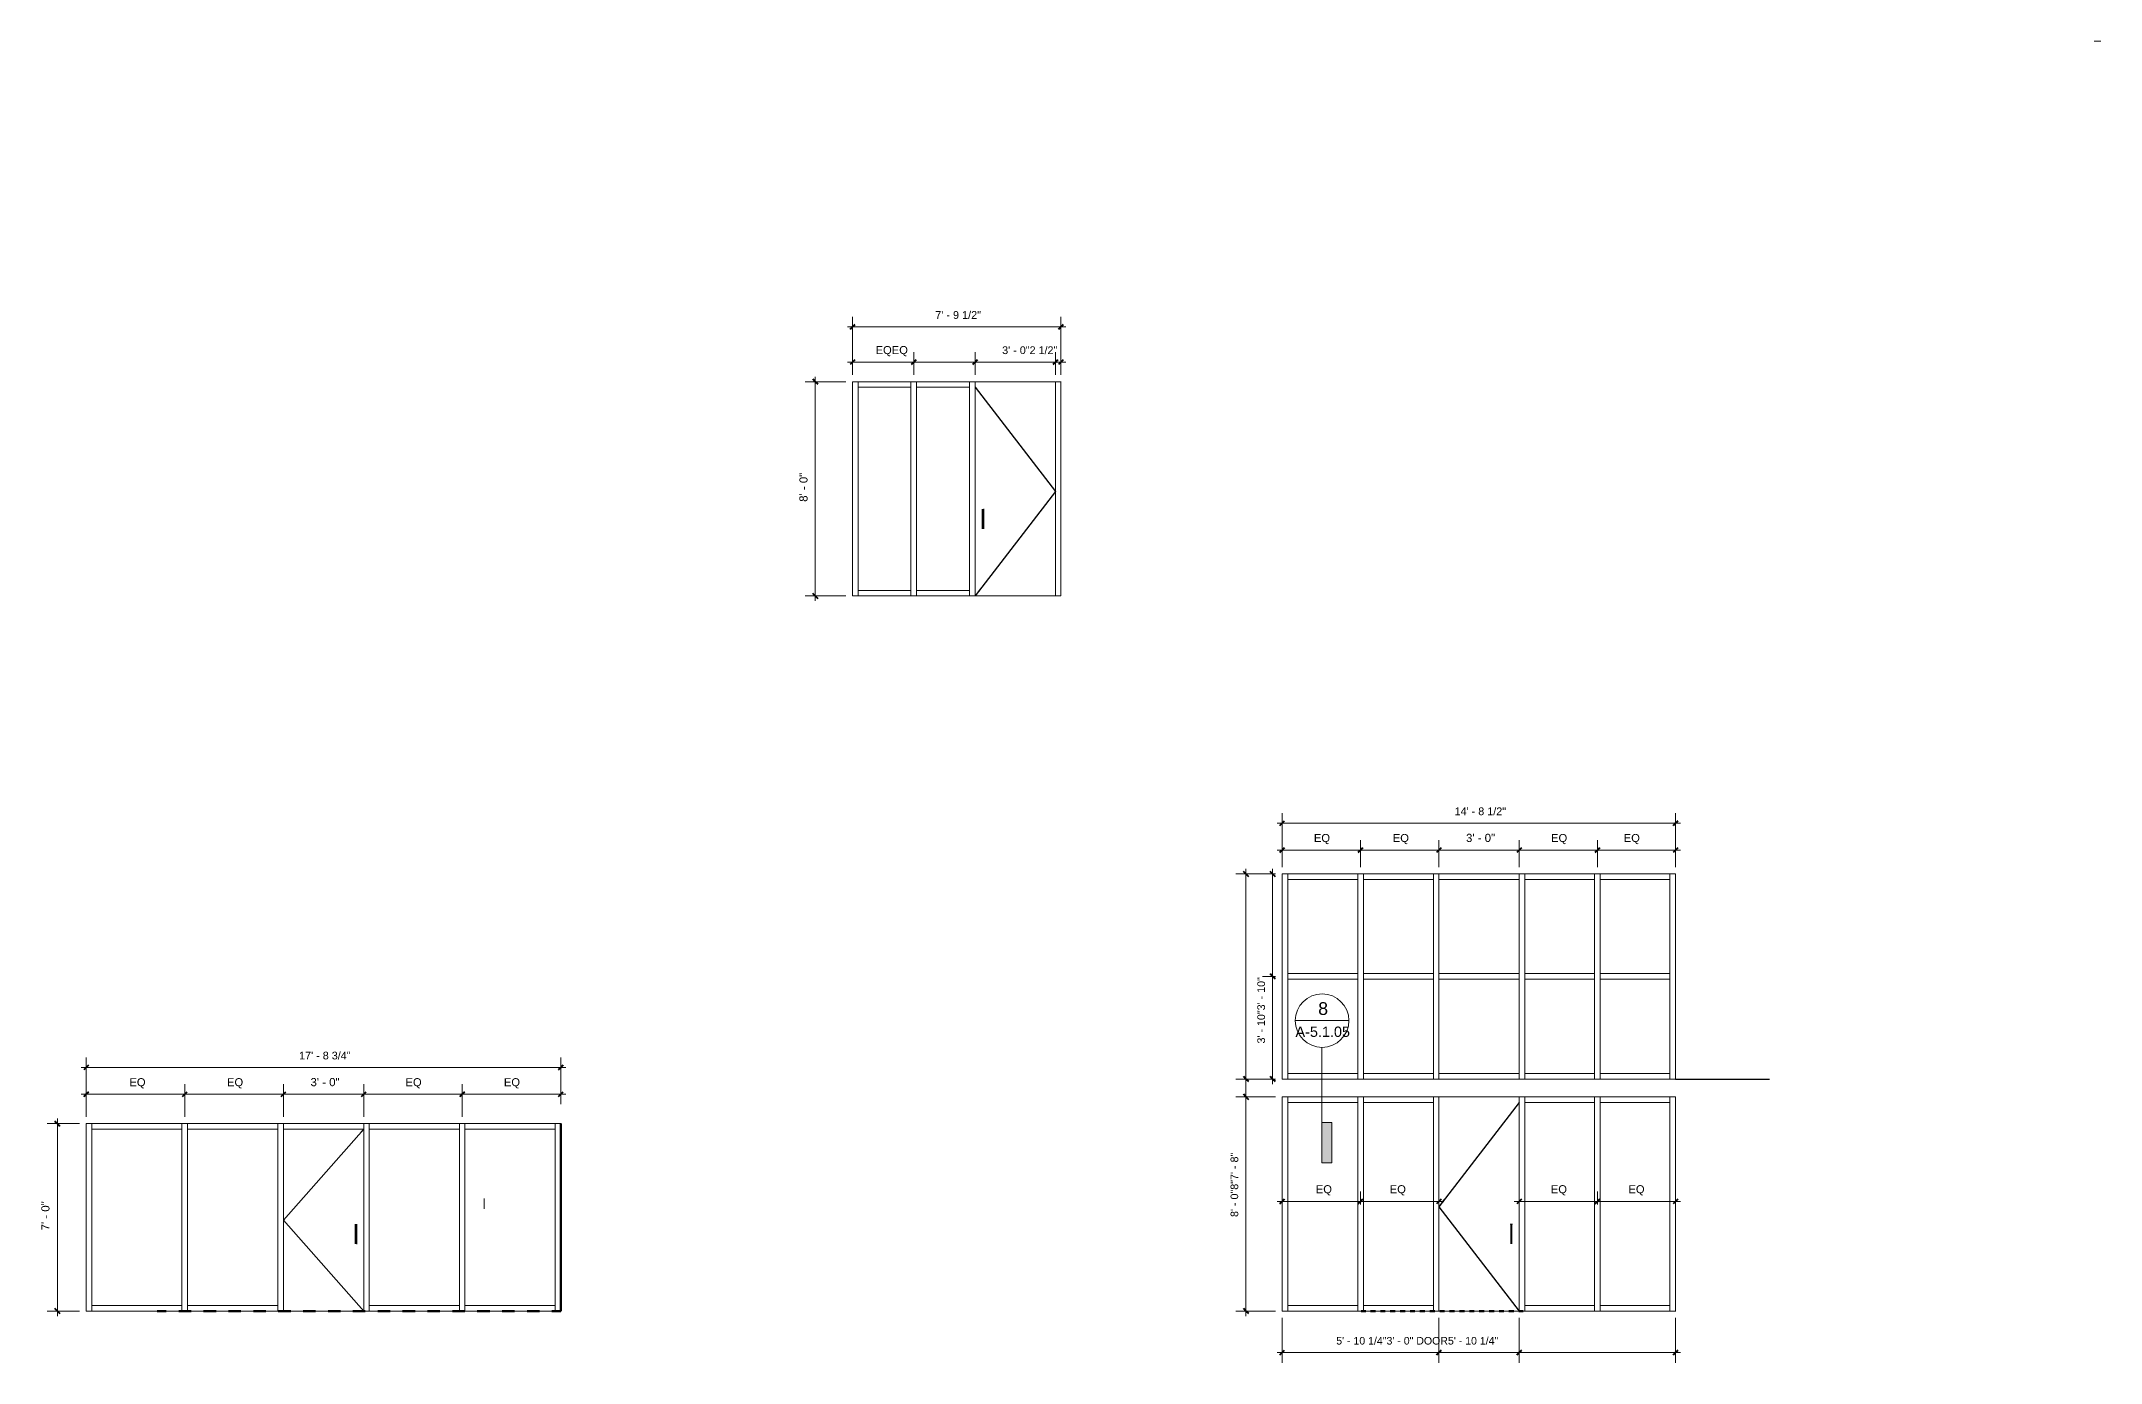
# Model space of a CAD drawing. Header units: inches. Extents: x -6061 to 13621, y -296 to 7483.
# Drawn here: x -1227 to -303, y 3021 to 3614 of the extents above; entities that cross this region are included whole.
import ezdxf
from ezdxf.xclip import XClip

# ---------------------------------------------------------------- set-up
doc = ezdxf.new("R2010")
doc.units = ezdxf.units.IN
doc.header["$MEASUREMENT"] = 0
doc.header["$XCLIPFRAME"] = 0
doc.layers.get('0').update_dxf_attribs({"linetype": 'CONTINUOUS'})
doc.styles.add('Arial$001H0', font='arial.ttf')

# ---------------------------------------------------------------- blocks, each defined once
blk = doc.blocks.new('MF28650_4')
at = {"true_color": 0xffffff}
blk.add_hatch(color=7, dxfattribs=at).paths.add_polyline_path([(116.16, 308.53), (135.21, 308.53), (135.21, 357.97), (116.16, 357.97)])
blk = doc.blocks.new('MF43512_5')
at = {"true_color": 0xffffff}
blk.add_hatch(color=7, dxfattribs=at).paths.add_polyline_path([(116.5, 477.99), (135.55, 477.99), (135.55, 527.43), (116.5, 527.43)])
blk = doc.blocks.new('MF58425_6')
at = {"true_color": 0xffffff}
blk.add_hatch(color=7, dxfattribs=at).paths.add_polyline_path([(376.22, 308.53), (395.27, 308.53), (395.27, 351.62), (376.22, 351.62)])

msp = doc.modelspace()

# ---------------------------------------------------------------- hatches: boundary and pattern name
at = {"true_color": 0xffffff}
msp.add_hatch(color=7, dxfattribs=at).paths.add_polyline_path([(-993.61778, 3044.53636), (-993.53769, 3044.53636), (-993.53769, 3128.71148), (-993.61778, 3128.71148)])
at = {"true_color": 0x000007}
msp.add_hatch(color=7, dxfattribs=at).paths.add_polyline_path([(-652.18708, 3111.09157), (-647.70201, 3111.09157), (-647.70201, 3129.11193), (-652.18708, 3129.11193)])

# ---------------------------------------------------------------- linework, layer by layer
at = {"color": 8, "linetype": 'Continuous', "lineweight": 9, "true_color": 0x7f7f7f}
msp.add_line((-305.83191, 3613.81962), (-302.78847, 3613.81962), dxfattribs=at)
at = {"color": 7, "linetype": 'Continuous', "lineweight": 9, "true_color": 0x000007}
for p, q in [((-864.98879, 3485.75492), (-767.03811, 3485.75492)), ((-862.74626, 3485.75492), (-862.74626, 3490.23998)), ((-862.74626, 3485.75492), (-862.74626, 3464.21057)), ((-769.28065, 3485.75492), (-769.28065, 3490.23998)), ((-769.28065, 3485.75492), (-769.28065, 3464.21057)), ((-862.74626, 3469.97709), (-862.74626, 3474.46216)), ((-835.27522, 3469.97709), (-835.27522, 3474.46216)), ((-807.80418, 3469.97709), (-807.80418, 3474.46216)), ((-807.80418, 3469.97709), (-807.80418, 3474.46216)), ((-771.76345, 3469.97709), (-771.76345, 3474.46216)), ((-769.28065, 3469.97709), (-769.28065, 3474.46216)), ((-864.98879, 3469.97709), (-835.27522, 3469.97709)), ((-862.74626, 3469.97709), (-862.74626, 3464.21057)), ((-835.27522, 3469.97709), (-805.56164, 3469.97709)), ((-835.27522, 3469.97709), (-835.27522, 3464.21057)), ((-810.04671, 3469.97709), (-771.76345, 3469.97709)), ((-807.80418, 3469.97709), (-807.80418, 3464.21057)), ((-807.80418, 3469.97709), (-807.80418, 3464.21057)), ((-771.76345, 3469.97709), (-767.03811, 3469.97709)), ((-771.76345, 3469.97709), (-771.76345, 3464.21057)), ((-769.28065, 3469.97709), (-769.28065, 3464.21057)), ((-879.48517, 3461.16713), (-883.97024, 3461.16713)), ((-879.48517, 3463.40967), (-879.48517, 3362.89609)), ((-879.48517, 3461.16713), (-865.7897, 3461.16713)), ((-862.74626, 3461.16713), (-860.26345, 3461.16713)), ((-862.74626, 3461.16713), (-862.74626, 3365.13863)), ((-860.26345, 3365.13863), (-860.26345, 3461.16713)), ((-860.26345, 3458.68433), (-860.26345, 3461.16713)), ((-836.55667, 3461.16713), (-860.26345, 3461.16713)), ((-836.55667, 3458.68433), (-860.26345, 3458.68433)), ((-860.26345, 3458.68433), (-860.26345, 3367.62143)), ((-860.26345, 3458.68433), (-836.55667, 3458.68433)), ((-836.55667, 3461.16713), (-836.55667, 3458.68433)), ((-836.55667, 3461.16713), (-833.99377, 3461.16713)), ((-836.55667, 3461.16713), (-836.55667, 3365.13863)), ((-836.55667, 3367.62143), (-836.55667, 3458.68433)), ((-833.99377, 3458.68433), (-833.99377, 3461.16713)), ((-810.28698, 3461.16713), (-833.99377, 3461.16713)), ((-833.99377, 3365.13863), (-833.99377, 3461.16713)), ((-833.99377, 3458.68433), (-810.28698, 3458.68433)), ((-810.28698, 3458.68433), (-833.99377, 3458.68433)), ((-833.99377, 3458.68433), (-833.99377, 3367.62143)), ((-810.28698, 3461.16713), (-810.28698, 3458.68433)), ((-810.28698, 3461.16713), (-807.80418, 3461.16713)), ((-810.28698, 3461.16713), (-810.28698, 3365.13863)), ((-810.28698, 3367.62143), (-810.28698, 3458.68433)), ((-807.80418, 3458.68433), (-807.80418, 3461.16713)), ((-771.76345, 3461.16713), (-807.80418, 3461.16713)), ((-807.80418, 3365.13863), (-807.80418, 3461.16713)), ((-807.80418, 3458.68433), (-807.80418, 3365.13863)), ((-771.76345, 3461.16713), (-771.76345, 3458.68433)), ((-771.76345, 3461.16713), (-769.28065, 3461.16713)), ((-771.76345, 3461.16713), (-771.76345, 3365.13863)), ((-771.76345, 3365.13863), (-771.76345, 3458.68433)), ((-769.28065, 3365.13863), (-769.28065, 3461.16713)), ((-769.28065, 3461.16713), (-769.28065, 3365.13863)), ((-803.79965, 3395.17256), (-803.79965, 3404.1427)), ((-879.48517, 3365.13863), (-883.97024, 3365.13863)), ((-879.48517, 3365.13863), (-865.7897, 3365.13863)), ((-862.74626, 3365.13863), (-860.26345, 3365.13863)), ((-860.26345, 3365.13863), (-862.74626, 3365.13863)), ((-860.26345, 3367.62143), (-836.55667, 3367.62143)), ((-860.26345, 3365.13863), (-860.26345, 3367.62143)), ((-836.55667, 3367.62143), (-860.26345, 3367.62143)), ((-860.26345, 3365.13863), (-836.55667, 3365.13863)), ((-836.55667, 3365.13863), (-860.26345, 3365.13863)), ((-836.55667, 3367.62143), (-836.55667, 3365.13863)), ((-833.99377, 3365.13863), (-836.55667, 3365.13863)), ((-836.55667, 3365.13863), (-833.99377, 3365.13863)), ((-833.99377, 3367.62143), (-810.28698, 3367.62143)), ((-833.99377, 3365.13863), (-833.99377, 3367.62143)), ((-810.28698, 3367.62143), (-833.99377, 3367.62143)), ((-833.99377, 3365.13863), (-810.28698, 3365.13863)), ((-810.28698, 3365.13863), (-833.99377, 3365.13863)), ((-810.28698, 3367.62143), (-810.28698, 3365.13863)), ((-807.80418, 3365.13863), (-810.28698, 3365.13863)), ((-810.28698, 3365.13863), (-807.80418, 3365.13863)), ((-807.80418, 3365.13863), (-805.32137, 3368.34225)), ((-771.76345, 3365.13863), (-807.80418, 3365.13863)), ((-769.28065, 3365.13863), (-771.76345, 3365.13863)), ((-771.76345, 3365.13863), (-769.28065, 3365.13863)), ((-672.2898, 3263.26351), (-491.28527, 3263.26351)), ((-670.04726, 3263.26351), (-670.04726, 3267.74858)), ((-670.04726, 3263.26351), (-670.04726, 3243.56125)), ((-493.5278, 3263.26351), (-493.5278, 3267.74858)), ((-493.5278, 3263.26351), (-493.5278, 3243.56125)), ((-670.04726, 3251.24994), (-670.04726, 3255.73501)), ((-634.88753, 3251.24994), (-634.88753, 3255.73501)), ((-599.7278, 3251.24994), (-599.7278, 3255.73501)), ((-599.7278, 3251.24994), (-599.7278, 3255.73501)), ((-563.68708, 3251.24994), (-563.68708, 3255.73501)), ((-563.68708, 3251.24994), (-563.68708, 3255.73501)), ((-528.60744, 3251.24994), (-528.60744, 3255.73501)), ((-493.5278, 3251.24994), (-493.5278, 3255.73501)), ((-672.2898, 3251.24994), (-634.88753, 3251.24994)), ((-670.04726, 3251.24994), (-670.04726, 3243.56125)), ((-634.88753, 3251.24994), (-597.48527, 3251.24994)), ((-634.88753, 3251.24994), (-634.88753, 3243.56125)), ((-601.97034, 3251.24994), (-561.44455, 3251.24994)), ((-599.7278, 3251.24994), (-599.7278, 3243.56125)), ((-599.7278, 3251.24994), (-599.7278, 3243.56125)), ((-565.92961, 3251.24994), (-528.60744, 3251.24994)), ((-563.68708, 3251.24994), (-563.68708, 3243.56125)), ((-563.68708, 3251.24994), (-563.68708, 3243.56125)), ((-528.60744, 3251.24994), (-491.28527, 3251.24994)), ((-528.60744, 3251.24994), (-528.60744, 3243.56125)), ((-493.5278, 3251.24994), (-493.5278, 3243.56125)), ((-686.30563, 3240.51781), (-690.7907, 3240.51781)), ((-686.30563, 3148.57392), (-686.30563, 3242.84044)), ((-686.30563, 3240.51781), (-673.01061, 3240.51781)), ((-674.29206, 3240.51781), (-678.77713, 3240.51781)), ((-674.29206, 3194.62596), (-674.29206, 3242.84044)), ((-674.29206, 3240.51781), (-673.01061, 3240.51781)), ((-670.04726, 3240.51781), (-667.48437, 3240.51781)), ((-670.04726, 3240.51781), (-670.04726, 3194.62596)), ((-667.48437, 3238.03501), (-667.48437, 3240.51781)), ((-636.08889, 3240.51781), (-667.48437, 3240.51781)), ((-667.48437, 3240.51781), (-667.48437, 3194.62596)), ((-636.08889, 3238.03501), (-667.48437, 3238.03501)), ((-636.08889, 3238.03501), (-667.48437, 3238.03501)), ((-667.48437, 3238.03501), (-667.48437, 3195.90741)), ((-636.08889, 3240.51781), (-636.08889, 3238.03501)), ((-636.08889, 3240.51781), (-633.60609, 3240.51781)), ((-636.08889, 3240.51781), (-636.08889, 3194.62596)), ((-636.08889, 3195.90741), (-636.08889, 3238.03501)), ((-633.60609, 3238.03501), (-633.60609, 3240.51781)), ((-602.21061, 3240.51781), (-633.60609, 3240.51781)), ((-633.60609, 3240.51781), (-633.60609, 3194.62596)), ((-602.21061, 3238.03501), (-633.60609, 3238.03501)), ((-633.60609, 3238.03501), (-633.60609, 3195.90741)), ((-602.21061, 3238.03501), (-633.60609, 3238.03501)), ((-602.21061, 3240.51781), (-599.7278, 3240.51781)), ((-602.21061, 3240.51781), (-602.21061, 3194.62596)), ((-602.21061, 3240.51781), (-602.21061, 3238.03501)), ((-602.21061, 3195.90741), (-602.21061, 3238.03501)), ((-599.7278, 3238.03501), (-599.7278, 3240.51781)), ((-563.68708, 3240.51781), (-599.7278, 3240.51781)), ((-599.7278, 3240.51781), (-599.7278, 3194.62596)), ((-563.68708, 3238.03501), (-599.7278, 3238.03501)), ((-563.68708, 3238.03501), (-599.7278, 3238.03501)), ((-599.7278, 3238.03501), (-599.7278, 3195.90741)), ((-563.68708, 3240.51781), (-563.68708, 3238.03501)), ((-563.68708, 3238.03501), (-563.68708, 3240.51781)), ((-563.68708, 3240.51781), (-561.20428, 3240.51781)), ((-563.68708, 3240.51781), (-563.68708, 3194.62596)), ((-563.68708, 3195.90741), (-563.68708, 3238.03501)), ((-561.20428, 3238.03501), (-561.20428, 3240.51781)), ((-529.88889, 3240.51781), (-561.20428, 3240.51781)), ((-561.20428, 3240.51781), (-561.20428, 3194.62596)), ((-529.88889, 3238.03501), (-561.20428, 3238.03501)), ((-529.88889, 3238.03501), (-561.20428, 3238.03501)), ((-561.20428, 3238.03501), (-561.20428, 3195.90741)), ((-529.88889, 3240.51781), (-529.88889, 3238.03501)), ((-529.88889, 3240.51781), (-527.40609, 3240.51781)), ((-529.88889, 3240.51781), (-529.88889, 3194.62596)), ((-529.88889, 3195.90741), (-529.88889, 3238.03501)), ((-527.40609, 3238.03501), (-527.40609, 3240.51781)), ((-496.0907, 3240.51781), (-527.40609, 3240.51781)), ((-527.40609, 3240.51781), (-527.40609, 3194.62596)), ((-496.0907, 3238.03501), (-527.40609, 3238.03501)), ((-496.0907, 3238.03501), (-527.40609, 3238.03501)), ((-527.40609, 3238.03501), (-527.40609, 3195.90741)), ((-496.0907, 3240.51781), (-496.0907, 3238.03501)), ((-496.0907, 3240.51781), (-493.5278, 3240.51781)), ((-496.0907, 3194.62596), (-496.0907, 3240.51781)), ((-496.0907, 3195.90741), (-496.0907, 3238.03501)), ((-493.5278, 3194.62596), (-493.5278, 3240.51781)), ((-674.29206, 3194.62596), (-678.77713, 3194.62596)), ((-674.29206, 3146.33139), (-674.29206, 3194.62596)), ((-674.29206, 3194.62596), (-673.01061, 3194.62596)), ((-670.04726, 3194.62596), (-670.04726, 3148.57392)), ((-667.48437, 3195.90741), (-636.08889, 3195.90741)), ((-667.48437, 3193.34451), (-667.48437, 3195.90741)), ((-636.08889, 3195.90741), (-667.48437, 3195.90741)), ((-667.48437, 3194.62596), (-667.48437, 3148.57392)), ((-636.08889, 3193.34451), (-667.48437, 3193.34451)), ((-667.48437, 3193.34451), (-667.48437, 3151.13682)), ((-636.08889, 3193.34451), (-667.48437, 3193.34451)), ((-636.08889, 3195.90741), (-636.08889, 3193.34451)), ((-636.08889, 3194.62596), (-636.08889, 3148.57392)), ((-636.08889, 3151.13682), (-636.08889, 3193.34451)), ((-633.60609, 3195.90741), (-602.21061, 3195.90741)), ((-633.60609, 3193.34451), (-633.60609, 3195.90741)), ((-602.21061, 3195.90741), (-633.60609, 3195.90741)), ((-633.60609, 3194.62596), (-633.60609, 3148.57392)), ((-602.21061, 3193.34451), (-633.60609, 3193.34451)), ((-633.60609, 3193.34451), (-633.60609, 3151.13682)), ((-602.21061, 3193.34451), (-633.60609, 3193.34451)), ((-602.21061, 3195.90741), (-602.21061, 3193.34451)), ((-602.21061, 3194.62596), (-602.21061, 3148.57392)), ((-602.21061, 3151.13682), (-602.21061, 3193.34451)), ((-599.7278, 3195.90741), (-563.68708, 3195.90741)), ((-599.7278, 3193.34451), (-599.7278, 3195.90741)), ((-563.68708, 3195.90741), (-599.7278, 3195.90741)), ((-599.7278, 3194.62596), (-599.7278, 3148.57392)), ((-563.68708, 3193.34451), (-599.7278, 3193.34451)), ((-599.7278, 3193.34451), (-599.7278, 3151.13682)), ((-563.68708, 3193.34451), (-599.7278, 3193.34451)), ((-563.68708, 3195.90741), (-563.68708, 3193.34451)), ((-563.68708, 3193.34451), (-563.68708, 3195.90741)), ((-563.68708, 3194.62596), (-563.68708, 3148.57392)), ((-563.68708, 3151.13682), (-563.68708, 3193.34451)), ((-561.20428, 3195.90741), (-529.88889, 3195.90741)), ((-561.20428, 3193.34451), (-561.20428, 3195.90741)), ((-529.88889, 3195.90741), (-561.20428, 3195.90741)), ((-561.20428, 3194.62596), (-561.20428, 3148.57392)), ((-529.88889, 3193.34451), (-561.20428, 3193.34451)), ((-561.20428, 3193.34451), (-561.20428, 3151.13682)), ((-529.88889, 3193.34451), (-561.20428, 3193.34451)), ((-529.88889, 3195.90741), (-529.88889, 3193.34451)), ((-529.88889, 3194.62596), (-529.88889, 3148.57392)), ((-529.88889, 3151.13682), (-529.88889, 3193.34451)), ((-527.40609, 3195.90741), (-496.0907, 3195.90741)), ((-527.40609, 3193.34451), (-527.40609, 3195.90741)), ((-496.0907, 3195.90741), (-527.40609, 3195.90741)), ((-527.40609, 3194.62596), (-527.40609, 3148.57392)), ((-496.0907, 3193.34451), (-527.40609, 3193.34451)), ((-527.40609, 3193.34451), (-527.40609, 3151.13682)), ((-496.0907, 3193.34451), (-527.40609, 3193.34451)), ((-496.0907, 3195.90741), (-496.0907, 3193.34451)), ((-496.0907, 3148.57392), (-496.0907, 3194.62596)), ((-496.0907, 3151.13682), (-496.0907, 3193.34451)), ((-493.5278, 3148.57392), (-493.5278, 3194.62596)), ((-652.10699, 3186.77709), (-652.10699, 3186.77709)), ((-664.20066, 3174.76351), (-640.17351, 3174.76351)), ((-652.18708, 3162.74994), (-652.18708, 3129.11193)), ((-652.10699, 3162.74994), (-652.10699, 3162.74994)), ((-1208.74086, 3153.7798), (-991.37525, 3153.7798)), ((-1206.49832, 3153.7798), (-1206.49832, 3158.26487)), ((-1206.49832, 3153.7798), (-1206.49832, 3131.59474)), ((-993.61778, 3153.7798), (-993.61778, 3158.26487)), ((-993.61778, 3153.7798), (-993.61778, 3143.60831)), ((-667.48437, 3151.13682), (-636.08889, 3151.13682)), ((-667.48437, 3148.57392), (-667.48437, 3151.13682)), ((-667.48437, 3151.13682), (-636.08889, 3151.13682)), ((-636.08889, 3151.13682), (-636.08889, 3148.57392)), ((-633.60609, 3151.13682), (-602.21061, 3151.13682)), ((-633.60609, 3148.57392), (-633.60609, 3151.13682)), ((-633.60609, 3151.13682), (-602.21061, 3151.13682)), ((-602.21061, 3151.13682), (-602.21061, 3148.57392)), ((-599.7278, 3151.13682), (-563.68708, 3151.13682)), ((-599.7278, 3148.57392), (-599.7278, 3151.13682)), ((-599.7278, 3151.13682), (-563.68708, 3151.13682)), ((-563.68708, 3151.13682), (-563.68708, 3148.57392)), ((-561.20428, 3151.13682), (-529.88889, 3151.13682)), ((-561.20428, 3148.57392), (-561.20428, 3151.13682)), ((-561.20428, 3151.13682), (-529.88889, 3151.13682)), ((-529.88889, 3151.13682), (-529.88889, 3148.57392)), ((-527.40609, 3151.13682), (-496.0907, 3151.13682)), ((-527.40609, 3148.57392), (-527.40609, 3151.13682)), ((-527.40609, 3151.13682), (-496.0907, 3151.13682)), ((-496.0907, 3151.13682), (-496.0907, 3148.57392)), ((-1208.74086, 3141.76623), (-1162.28837, 3141.76623)), ((-1206.49832, 3141.76623), (-1206.49832, 3146.2513)), ((-1206.49832, 3141.76623), (-1206.49832, 3131.59474)), ((-1162.28837, 3141.76623), (-1162.28837, 3146.2513)), ((-1162.28837, 3141.76623), (-1115.83588, 3141.76623)), ((-1162.28837, 3141.76623), (-1162.28837, 3131.59474)), ((-1079.79516, 3141.76623), (-1120.32095, 3141.76623)), ((-1118.07841, 3141.76623), (-1118.07841, 3146.2513)), ((-1118.07841, 3141.76623), (-1118.07841, 3146.2513)), ((-1118.07841, 3141.76623), (-1118.07841, 3131.59474)), ((-1118.07841, 3141.76623), (-1118.07841, 3131.59474)), ((-1084.36032, 3141.76623), (-1037.82774, 3141.76623)), ((-1082.03769, 3141.76623), (-1082.03769, 3146.2513)), ((-1082.03769, 3141.76623), (-1082.03769, 3146.2513)), ((-1082.03769, 3141.76623), (-1082.03769, 3131.59474)), ((-1082.03769, 3141.76623), (-1082.03769, 3131.59474)), ((-1037.82774, 3141.76623), (-1037.82774, 3146.2513)), ((-1037.82774, 3141.76623), (-991.37525, 3141.76623)), ((-1037.82774, 3141.76623), (-1037.82774, 3131.59474)), ((-993.61778, 3141.76623), (-993.61778, 3143.60831)), ((-993.61778, 3141.76623), (-993.61778, 3137.28116)), ((-686.30563, 3148.57392), (-690.7907, 3148.57392)), ((-686.30563, 3140.56487), (-686.30563, 3148.57392)), ((-686.30563, 3148.57392), (-673.01061, 3148.57392)), ((-674.29206, 3148.57392), (-678.77713, 3148.57392)), ((-674.29206, 3148.57392), (-673.01061, 3148.57392)), ((-667.48437, 3148.57392), (-670.04726, 3148.57392)), ((-667.48437, 3148.57392), (-636.08889, 3148.57392)), ((-633.60609, 3148.57392), (-636.08889, 3148.57392)), ((-633.60609, 3148.57392), (-602.21061, 3148.57392)), ((-599.7278, 3148.57392), (-602.21061, 3148.57392)), ((-599.7278, 3148.57392), (-563.68708, 3148.57392)), ((-561.20428, 3148.57392), (-563.68708, 3148.57392)), ((-561.20428, 3148.57392), (-529.88889, 3148.57392)), ((-527.40609, 3148.57392), (-529.88889, 3148.57392)), ((-527.40609, 3148.57392), (-496.0907, 3148.57392)), ((-493.5278, 3148.57392), (-496.0907, 3148.57392)), ((-686.30563, 3140.56487), (-690.7907, 3140.56487)), ((-686.30563, 3042.29383), (-686.30563, 3140.56487)), ((-686.30563, 3140.56487), (-673.01061, 3140.56487)), ((-670.04726, 3140.56487), (-667.48437, 3140.56487)), ((-670.04726, 3140.56487), (-670.04726, 3044.53636)), ((-667.48437, 3138.08207), (-667.48437, 3140.56487)), ((-636.08889, 3140.56487), (-667.48437, 3140.56487)), ((-667.48437, 3140.56487), (-667.48437, 3044.53636)), ((-636.08889, 3138.08207), (-667.48437, 3138.08207)), ((-636.08889, 3138.08207), (-667.48437, 3138.08207)), ((-667.48437, 3138.08207), (-667.48437, 3047.09926)), ((-636.08889, 3140.56487), (-636.08889, 3138.08207)), ((-636.08889, 3140.56487), (-633.60609, 3140.56487)), ((-636.08889, 3140.56487), (-636.08889, 3044.53636)), ((-636.08889, 3047.09926), (-636.08889, 3138.08207)), ((-633.60609, 3138.08207), (-633.60609, 3140.56487)), ((-602.21061, 3140.56487), (-633.60609, 3140.56487)), ((-633.60609, 3140.56487), (-633.60609, 3044.53636)), ((-602.21061, 3138.08207), (-633.60609, 3138.08207)), ((-633.60609, 3138.08207), (-633.60609, 3047.09926)), ((-602.21061, 3138.08207), (-633.60609, 3138.08207)), ((-602.21061, 3140.56487), (-599.7278, 3140.56487)), ((-602.21061, 3140.56487), (-602.21061, 3044.53636)), ((-602.21061, 3140.56487), (-602.21061, 3138.08207)), ((-602.21061, 3047.09926), (-602.21061, 3138.08207)), ((-599.7278, 3138.08207), (-599.7278, 3140.56487)), ((-563.68708, 3140.56487), (-599.7278, 3140.56487)), ((-599.7278, 3140.56487), (-599.7278, 3044.53636)), ((-599.7278, 3138.08207), (-599.7278, 3044.53636)), ((-563.68708, 3140.56487), (-563.68708, 3138.08207)), ((-563.68708, 3138.08207), (-563.68708, 3140.56487)), ((-563.68708, 3140.56487), (-561.20428, 3140.56487)), ((-563.68708, 3140.56487), (-563.68708, 3044.53636)), ((-563.68708, 3138.08207), (-563.68708, 3044.53636)), ((-561.20428, 3138.08207), (-561.20428, 3140.56487)), ((-529.88889, 3140.56487), (-561.20428, 3140.56487)), ((-561.20428, 3140.56487), (-561.20428, 3044.53636)), ((-529.88889, 3138.08207), (-561.20428, 3138.08207)), ((-561.20428, 3138.08207), (-561.20428, 3047.09926)), ((-529.88889, 3138.08207), (-561.20428, 3138.08207)), ((-529.88889, 3140.56487), (-527.40609, 3140.56487)), ((-529.88889, 3140.56487), (-529.88889, 3044.53636)), ((-529.88889, 3140.56487), (-529.88889, 3138.08207)), ((-529.88889, 3047.09926), (-529.88889, 3138.08207)), ((-527.40609, 3138.08207), (-527.40609, 3140.56487)), ((-496.0907, 3140.56487), (-527.40609, 3140.56487)), ((-527.40609, 3140.56487), (-527.40609, 3044.53636)), ((-496.0907, 3138.08207), (-527.40609, 3138.08207)), ((-527.40609, 3138.08207), (-527.40609, 3047.09926)), ((-496.0907, 3138.08207), (-527.40609, 3138.08207)), ((-496.0907, 3140.56487), (-496.0907, 3138.08207)), ((-496.0907, 3140.56487), (-493.5278, 3140.56487)), ((-496.0907, 3044.53636), (-496.0907, 3140.56487)), ((-496.0907, 3047.09926), (-496.0907, 3138.08207)), ((-493.5278, 3044.53636), (-493.5278, 3140.56487)), ((-1219.47298, 3128.63139), (-1224.03814, 3128.63139)), ((-1219.47298, 3042.29383), (-1219.47298, 3130.87392)), ((-1219.47298, 3128.63139), (-1209.54176, 3128.63139)), ((-1206.49832, 3128.63139), (-1204.01552, 3128.63139)), ((-1204.01552, 3128.63139), (-1206.49832, 3128.63139)), ((-1206.49832, 3128.63139), (-1206.49832, 3044.53636)), ((-1204.01552, 3044.53636), (-1204.01552, 3128.63139)), ((-1204.01552, 3126.06849), (-1204.01552, 3128.63139)), ((-1163.56982, 3128.63139), (-1204.01552, 3128.63139)), ((-1204.01552, 3128.63139), (-1163.56982, 3128.63139)), ((-1163.56982, 3126.06849), (-1204.01552, 3126.06849)), ((-1204.01552, 3126.06849), (-1204.01552, 3047.09926)), ((-1204.01552, 3126.06849), (-1163.56982, 3126.06849)), ((-1163.56982, 3128.63139), (-1163.56982, 3126.06849)), ((-1161.08701, 3128.63139), (-1163.56982, 3128.63139)), ((-1163.56982, 3128.63139), (-1161.08701, 3128.63139)), ((-1163.56982, 3128.63139), (-1163.56982, 3044.53636)), ((-1163.56982, 3047.09926), (-1163.56982, 3126.06849)), ((-1161.08701, 3126.06849), (-1161.08701, 3128.63139)), ((-1120.56122, 3128.63139), (-1161.08701, 3128.63139)), ((-1161.08701, 3128.63139), (-1120.56122, 3128.63139)), ((-1161.08701, 3044.53636), (-1161.08701, 3128.63139)), ((-1120.56122, 3126.06849), (-1161.08701, 3126.06849)), ((-1161.08701, 3126.06849), (-1161.08701, 3047.09926)), ((-1161.08701, 3126.06849), (-1120.56122, 3126.06849)), ((-1120.56122, 3128.63139), (-1120.56122, 3126.06849)), ((-1118.07841, 3128.63139), (-1120.56122, 3128.63139)), ((-1120.56122, 3128.63139), (-1118.07841, 3128.63139)), ((-1120.56122, 3128.63139), (-1120.56122, 3044.53636)), ((-1120.56122, 3047.09926), (-1120.56122, 3126.06849)), ((-1118.07841, 3126.06849), (-1118.07841, 3128.63139)), ((-1082.03769, 3128.63139), (-1118.07841, 3128.63139)), ((-1118.07841, 3128.63139), (-1082.03769, 3128.63139)), ((-1118.07841, 3044.53636), (-1118.07841, 3128.63139)), ((-1118.07841, 3126.06849), (-1082.03769, 3126.06849)), ((-1118.07841, 3126.06849), (-1118.07841, 3044.53636)), ((-1118.07841, 3126.06849), (-1082.03769, 3126.06849)), ((-1082.03769, 3126.06849), (-1083.15896, 3124.86713)), ((-1082.03769, 3128.63139), (-1082.03769, 3126.06849)), ((-1079.55489, 3128.63139), (-1082.03769, 3128.63139)), ((-1082.03769, 3128.63139), (-1079.55489, 3128.63139)), ((-1082.03769, 3128.63139), (-1082.03769, 3044.53636)), ((-1082.03769, 3126.06849), (-1082.03769, 3044.53636)), ((-1079.55489, 3126.06849), (-1079.55489, 3128.63139)), ((-1039.10918, 3128.63139), (-1079.55489, 3128.63139)), ((-1079.55489, 3128.63139), (-1039.10918, 3128.63139)), ((-1079.55489, 3044.53636), (-1079.55489, 3128.63139)), ((-1039.10918, 3126.06849), (-1079.55489, 3126.06849)), ((-1079.55489, 3126.06849), (-1079.55489, 3047.09926)), ((-1079.55489, 3126.06849), (-1039.10918, 3126.06849)), ((-1039.10918, 3128.63139), (-1039.10918, 3126.06849)), ((-1036.62638, 3128.63139), (-1039.10918, 3128.63139)), ((-1039.10918, 3128.63139), (-1036.62638, 3128.63139)), ((-1039.10918, 3128.63139), (-1039.10918, 3044.53636)), ((-1039.10918, 3047.09926), (-1039.10918, 3126.06849)), ((-1036.62638, 3126.06849), (-1036.62638, 3128.63139)), ((-996.18068, 3128.63139), (-1036.62638, 3128.63139)), ((-1036.62638, 3128.63139), (-996.18068, 3128.63139)), ((-1036.62638, 3044.53636), (-1036.62638, 3128.63139)), ((-1036.62638, 3126.06849), (-996.18068, 3126.06849)), ((-996.18068, 3126.06849), (-1036.62638, 3126.06849)), ((-1036.62638, 3126.06849), (-1036.62638, 3047.09926)), ((-996.18068, 3128.63139), (-996.18068, 3126.06849)), ((-993.61778, 3128.63139), (-996.18068, 3128.63139)), ((-996.18068, 3128.63139), (-993.61778, 3128.63139)), ((-996.18068, 3128.63139), (-996.18068, 3044.53636)), ((-996.18068, 3047.09926), (-996.18068, 3126.06849)), ((-993.61778, 3044.53636), (-993.61778, 3128.63139)), ((-652.18708, 3111.09157), (-652.18708, 3129.11193)), ((-652.18708, 3129.11193), (-647.70201, 3129.11193)), ((-647.70201, 3129.11193), (-647.70201, 3111.09157)), ((-647.70201, 3111.09157), (-652.18708, 3111.09157)), ((-670.04726, 3093.71193), (-670.04726, 3098.197)), ((-634.88753, 3093.71193), (-634.88753, 3098.197)), ((-599.7278, 3093.71193), (-599.7278, 3098.197)), ((-563.68708, 3093.71193), (-563.68708, 3098.197)), ((-528.60744, 3093.71193), (-528.60744, 3098.197)), ((-493.5278, 3093.71193), (-493.5278, 3098.197)), ((-1028.0567, 3090.42822), (-1028.0567, 3094.99338)), ((-672.2898, 3093.71193), (-634.88753, 3093.71193)), ((-670.04726, 3093.71193), (-670.04726, 3092.35039)), ((-634.88753, 3093.71193), (-597.48527, 3093.71193)), ((-634.88753, 3093.71193), (-634.88753, 3092.35039)), ((-597.32509, 3094.51284), (-599.7278, 3091.30922)), ((-565.92961, 3093.71193), (-528.60744, 3093.71193)), ((-563.68708, 3093.71193), (-563.68708, 3092.35039)), ((-528.60744, 3093.71193), (-491.28527, 3093.71193)), ((-528.60744, 3093.71193), (-528.60744, 3092.35039)), ((-493.5278, 3093.71193), (-493.5278, 3092.35039)), ((-1085.08113, 3074.5703), (-1085.08113, 3083.54044)), ((-1085.08113, 3083.54044), (-1085.08113, 3074.5703)), ((-566.73052, 3083.54044), (-567.69161, 3083.54044)), ((-567.69161, 3083.54044), (-566.73052, 3083.54044)), ((-1219.47298, 3044.53636), (-1224.03814, 3044.53636)), ((-1219.47298, 3044.53636), (-1209.54176, 3044.53636)), ((-1206.49832, 3044.53636), (-1204.01552, 3044.53636)), ((-1204.01552, 3044.53636), (-1206.49832, 3044.53636)), ((-1204.01552, 3047.09926), (-1163.56982, 3047.09926)), ((-1204.01552, 3044.53636), (-1204.01552, 3047.09926)), ((-1163.56982, 3047.09926), (-1204.01552, 3047.09926)), ((-1204.01552, 3044.53636), (-1163.56982, 3044.53636)), ((-1163.56982, 3044.53636), (-1204.01552, 3044.53636)), ((-1163.56982, 3047.09926), (-1163.56982, 3044.53636)), ((-1161.08701, 3044.53636), (-1163.56982, 3044.53636)), ((-1163.56982, 3044.53636), (-1161.08701, 3044.53636)), ((-1161.08701, 3047.09926), (-1120.56122, 3047.09926)), ((-1161.08701, 3044.53636), (-1161.08701, 3047.09926)), ((-1120.56122, 3047.09926), (-1161.08701, 3047.09926)), ((-1161.08701, 3044.53636), (-1120.56122, 3044.53636)), ((-1120.56122, 3044.53636), (-1161.08701, 3044.53636)), ((-1120.56122, 3047.09926), (-1120.56122, 3044.53636)), ((-1118.07841, 3044.53636), (-1120.56122, 3044.53636)), ((-1120.56122, 3044.53636), (-1118.07841, 3044.53636)), ((-1118.07841, 3044.53636), (-1082.03769, 3044.53636)), ((-1082.03769, 3044.53636), (-1118.07841, 3044.53636)), ((-1082.03769, 3044.53636), (-1083.15896, 3045.81781)), ((-1079.55489, 3044.53636), (-1082.03769, 3044.53636)), ((-1082.03769, 3044.53636), (-1079.55489, 3044.53636)), ((-1079.55489, 3047.09926), (-1039.10918, 3047.09926)), ((-1079.55489, 3044.53636), (-1079.55489, 3047.09926)), ((-1039.10918, 3047.09926), (-1079.55489, 3047.09926)), ((-1079.55489, 3044.53636), (-1039.10918, 3044.53636)), ((-1039.10918, 3044.53636), (-1079.55489, 3044.53636)), ((-1039.10918, 3047.09926), (-1039.10918, 3044.53636)), ((-1036.62638, 3044.53636), (-1039.10918, 3044.53636)), ((-1039.10918, 3044.53636), (-1036.62638, 3044.53636)), ((-1036.62638, 3047.09926), (-996.18068, 3047.09926)), ((-1036.62638, 3044.53636), (-1036.62638, 3047.09926)), ((-996.18068, 3047.09926), (-1036.62638, 3047.09926)), ((-1036.62638, 3044.53636), (-996.18068, 3044.53636)), ((-996.18068, 3044.53636), (-1036.62638, 3044.53636)), ((-996.18068, 3047.09926), (-996.18068, 3044.53636)), ((-993.61778, 3044.53636), (-996.18068, 3044.53636)), ((-996.18068, 3044.53636), (-993.61778, 3044.53636)), ((-686.30563, 3044.53636), (-690.7907, 3044.53636)), ((-686.30563, 3044.53636), (-673.01061, 3044.53636)), ((-670.04726, 3044.53636), (-667.48437, 3044.53636)), ((-667.48437, 3044.53636), (-670.04726, 3044.53636)), ((-670.04726, 3025.95537), (-670.04726, 3041.57302)), ((-667.48437, 3047.09926), (-636.08889, 3047.09926)), ((-667.48437, 3044.53636), (-667.48437, 3047.09926)), ((-667.48437, 3047.09926), (-636.08889, 3047.09926)), ((-636.08889, 3044.53636), (-667.48437, 3044.53636)), ((-667.48437, 3044.53636), (-636.08889, 3044.53636)), ((-636.08889, 3047.09926), (-636.08889, 3044.53636)), ((-636.08889, 3044.53636), (-633.60609, 3044.53636)), ((-633.60609, 3044.53636), (-636.08889, 3044.53636)), ((-633.60609, 3047.09926), (-602.21061, 3047.09926)), ((-633.60609, 3044.53636), (-633.60609, 3047.09926)), ((-633.60609, 3047.09926), (-602.21061, 3047.09926)), ((-602.21061, 3044.53636), (-633.60609, 3044.53636)), ((-633.60609, 3044.53636), (-602.21061, 3044.53636)), ((-602.21061, 3047.09926), (-602.21061, 3044.53636)), ((-602.21061, 3044.53636), (-599.7278, 3044.53636)), ((-599.7278, 3044.53636), (-602.21061, 3044.53636)), ((-599.7278, 3044.53636), (-563.68708, 3044.53636)), ((-563.68708, 3044.53636), (-599.7278, 3044.53636)), ((-599.7278, 3025.95537), (-599.7278, 3041.57302)), ((-563.68708, 3044.53636), (-566.16989, 3047.73998)), ((-563.68708, 3044.53636), (-561.20428, 3044.53636)), ((-561.20428, 3044.53636), (-563.68708, 3044.53636)), ((-563.68708, 3025.95537), (-563.68708, 3041.57302)), ((-561.20428, 3047.09926), (-529.88889, 3047.09926)), ((-561.20428, 3044.53636), (-561.20428, 3047.09926)), ((-561.20428, 3047.09926), (-529.88889, 3047.09926)), ((-529.88889, 3044.53636), (-561.20428, 3044.53636)), ((-561.20428, 3044.53636), (-529.88889, 3044.53636)), ((-529.88889, 3047.09926), (-529.88889, 3044.53636)), ((-529.88889, 3044.53636), (-527.40609, 3044.53636)), ((-527.40609, 3044.53636), (-529.88889, 3044.53636)), ((-527.40609, 3047.09926), (-496.0907, 3047.09926)), ((-527.40609, 3044.53636), (-527.40609, 3047.09926)), ((-527.40609, 3047.09926), (-496.0907, 3047.09926)), ((-496.0907, 3044.53636), (-527.40609, 3044.53636)), ((-527.40609, 3044.53636), (-496.0907, 3044.53636)), ((-496.0907, 3047.09926), (-496.0907, 3044.53636)), ((-493.5278, 3044.53636), (-496.0907, 3044.53636)), ((-496.0907, 3044.53636), (-493.5278, 3044.53636)), ((-493.5278, 3025.95537), (-493.5278, 3041.57302)), ((-672.2898, 3025.95537), (-599.7278, 3025.95537)), ((-670.04726, 3025.95537), (-670.04726, 3021.39021)), ((-599.7278, 3025.95537), (-563.68708, 3025.95537)), ((-599.7278, 3025.95537), (-599.7278, 3021.39021)), ((-563.68708, 3025.95537), (-491.28527, 3025.95537)), ((-563.68708, 3025.95537), (-563.68708, 3021.39021)), ((-493.5278, 3025.95537), (-493.5278, 3021.39021))]:
    msp.add_line(p, q, dxfattribs=at)
at = {"color": 7, "linetype": 'Continuous', "lineweight": 40, "true_color": 0x000007}
for p, q in [((-862.74626, 3485.75492), (-863.86753, 3484.63365)), ((-862.74626, 3485.75492), (-861.62499, 3486.87618)), ((-769.28065, 3485.75492), (-770.40191, 3484.63365)), ((-769.28065, 3485.75492), (-768.15938, 3486.87618)), ((-862.74626, 3469.97709), (-863.86753, 3468.85582)), ((-862.74626, 3469.97709), (-861.62499, 3471.09836)), ((-835.27522, 3469.97709), (-836.39648, 3468.85582)), ((-835.27522, 3469.97709), (-834.15395, 3471.09836)), ((-807.80418, 3469.97709), (-808.92544, 3468.85582)), ((-807.80418, 3469.97709), (-808.92544, 3468.85582)), ((-807.80418, 3469.97709), (-806.68291, 3471.09836)), ((-807.80418, 3469.97709), (-806.68291, 3471.09836)), ((-771.76345, 3469.97709), (-772.88472, 3468.85582)), ((-771.76345, 3469.97709), (-770.64219, 3471.09836)), ((-769.28065, 3469.97709), (-770.40191, 3468.85582)), ((-769.28065, 3469.97709), (-768.15938, 3471.09836)), ((-879.48517, 3461.16713), (-880.60644, 3462.2884)), ((-879.48517, 3461.16713), (-878.36391, 3460.04587)), ((-879.48517, 3365.13863), (-880.60644, 3366.25989)), ((-879.48517, 3365.13863), (-878.36391, 3364.01736)), ((-670.04726, 3263.26351), (-671.16853, 3262.14225)), ((-670.04726, 3263.26351), (-668.92599, 3264.38478)), ((-493.5278, 3263.26351), (-494.64907, 3262.14225)), ((-493.5278, 3263.26351), (-492.40654, 3264.38478)), ((-670.04726, 3251.24994), (-668.92599, 3252.37121)), ((-634.88753, 3251.24994), (-633.76627, 3252.37121)), ((-599.7278, 3251.24994), (-598.60654, 3252.37121)), ((-599.7278, 3251.24994), (-598.60654, 3252.37121)), ((-563.68708, 3251.24994), (-562.56581, 3252.37121)), ((-563.68708, 3251.24994), (-562.56581, 3252.37121)), ((-528.60744, 3251.24994), (-527.48618, 3252.37121)), ((-493.5278, 3251.24994), (-492.40654, 3252.37121)), ((-670.04726, 3251.24994), (-671.16853, 3250.12867)), ((-634.88753, 3251.24994), (-636.0088, 3250.12867)), ((-599.7278, 3251.24994), (-600.84907, 3250.12867)), ((-599.7278, 3251.24994), (-600.84907, 3250.12867)), ((-563.68708, 3251.24994), (-564.80835, 3250.12867)), ((-563.68708, 3251.24994), (-564.80835, 3250.12867)), ((-528.60744, 3251.24994), (-529.72871, 3250.12867)), ((-493.5278, 3251.24994), (-494.64907, 3250.12867)), ((-686.30563, 3240.51781), (-687.4269, 3241.63908)), ((-686.30563, 3240.51781), (-685.18437, 3239.39655)), ((-674.29206, 3240.51781), (-675.41333, 3241.63908)), ((-674.29206, 3240.51781), (-673.17079, 3239.39655)), ((-674.29206, 3194.62596), (-675.41333, 3195.74722)), ((-674.29206, 3194.62596), (-673.17079, 3193.50469)), ((-1206.49832, 3153.7798), (-1207.61959, 3152.65854)), ((-1206.49832, 3153.7798), (-1205.37706, 3154.90107)), ((-993.61778, 3153.7798), (-994.73905, 3152.65854)), ((-993.61778, 3153.7798), (-992.49651, 3154.90107)), ((-1206.49832, 3141.76623), (-1207.61959, 3140.64496)), ((-1206.49832, 3141.76623), (-1205.37706, 3142.8875)), ((-1162.28837, 3141.76623), (-1163.40964, 3140.64496)), ((-1162.28837, 3141.76623), (-1161.1671, 3142.8875)), ((-1118.07841, 3141.76623), (-1119.19968, 3140.64496)), ((-1118.07841, 3141.76623), (-1119.19968, 3140.64496)), ((-1118.07841, 3141.76623), (-1116.95715, 3142.8875)), ((-1118.07841, 3141.76623), (-1116.95715, 3142.8875)), ((-1082.03769, 3141.76623), (-1083.23905, 3140.64496)), ((-1082.03769, 3141.76623), (-1083.23905, 3140.64496)), ((-1082.03769, 3141.76623), (-1080.91642, 3142.8875)), ((-1082.03769, 3141.76623), (-1080.91642, 3142.8875)), ((-1037.82774, 3141.76623), (-1038.949, 3140.64496)), ((-1037.82774, 3141.76623), (-1036.70647, 3142.8875)), ((-993.61778, 3141.76623), (-994.73905, 3140.64496)), ((-993.61778, 3141.76623), (-992.49651, 3142.8875)), ((-686.30563, 3148.57392), (-687.4269, 3149.69519)), ((-686.30563, 3140.56487), (-687.4269, 3141.76623)), ((-686.30563, 3148.57392), (-685.18437, 3147.45265)), ((-674.29206, 3148.57392), (-675.41333, 3149.69519)), ((-674.29206, 3148.57392), (-673.17079, 3147.45265)), ((-686.30563, 3140.56487), (-685.18437, 3139.4436)), ((-1219.47298, 3128.63139), (-1220.59425, 3129.75265)), ((-1219.47298, 3128.63139), (-1218.35172, 3127.51012)), ((-670.04726, 3093.71193), (-671.16853, 3092.59066)), ((-670.04726, 3093.71193), (-668.92599, 3094.8332)), ((-634.88753, 3093.71193), (-636.0088, 3092.59066)), ((-634.88753, 3093.71193), (-633.76627, 3094.8332)), ((-599.7278, 3093.71193), (-600.84907, 3092.59066)), ((-599.7278, 3093.71193), (-598.60654, 3094.8332)), ((-563.68708, 3093.71193), (-564.80835, 3092.59066)), ((-563.68708, 3093.71193), (-562.56581, 3094.8332)), ((-528.60744, 3093.71193), (-529.72871, 3092.59066)), ((-528.60744, 3093.71193), (-527.48618, 3094.8332)), ((-493.5278, 3093.71193), (-494.64907, 3092.59066)), ((-493.5278, 3093.71193), (-492.40654, 3094.8332)), ((-1219.47298, 3044.53636), (-1220.59425, 3045.65763)), ((-1219.47298, 3044.53636), (-1218.35172, 3043.4151)), ((-686.30563, 3044.53636), (-687.4269, 3045.65763)), ((-686.30563, 3044.53636), (-685.18437, 3043.4151)), ((-670.04726, 3025.95537), (-671.16853, 3024.8341)), ((-670.04726, 3025.95537), (-668.92599, 3027.07664)), ((-599.7278, 3025.95537), (-600.84907, 3024.8341)), ((-599.7278, 3025.95537), (-598.60654, 3027.07664)), ((-563.68708, 3025.95537), (-564.80835, 3024.8341)), ((-563.68708, 3025.95537), (-562.56581, 3027.07664)), ((-493.5278, 3025.95537), (-494.64907, 3024.8341)), ((-493.5278, 3025.95537), (-492.40654, 3027.07664))]:
    msp.add_line(p, q, dxfattribs=at)
at = {"color": 7, "linetype": 'Continuous', "lineweight": 18, "true_color": 0x000007}
for p, q in [((-862.74626, 3365.13863), (-862.74626, 3461.16713)), ((-862.74626, 3461.16713), (-769.28065, 3461.16713)), ((-769.28065, 3461.16713), (-769.28065, 3461.24722)), ((-862.74626, 3365.13863), (-862.74626, 3365.13863)), ((-670.04726, 3240.51781), (-493.5278, 3240.51781)), ((-670.04726, 3240.51781), (-670.04726, 3148.57392)), ((-493.5278, 3148.57392), (-493.5278, 3240.51781)), ((-493.5278, 3148.57392), (-670.04726, 3148.57392)), ((-670.04726, 3140.56487), (-493.5278, 3140.56487)), ((-670.04726, 3140.56487), (-670.04726, 3044.53636)), ((-1206.49832, 3044.53636), (-1206.49832, 3128.71148)), ((-1206.49832, 3044.53636), (-1206.49832, 3044.53636)), ((-670.04726, 3044.53636), (-670.04726, 3044.53636)), ((-493.44771, 3044.53636), (-493.5278, 3044.53636))]:
    msp.add_line(p, q, dxfattribs=at)
msp.add_line((-493.5278, 3148.57392), (-451.39263, 3148.57392))
at = {"color": 7, "linetype": 'Continuous', "lineweight": 9, "true_color": 0xffffff}
for p, q in [((-1117.03724, 3125.9884), (-1117.03724, 3126.06849)), ((-1115.83588, 3125.9884), (-1115.83588, 3126.06849)), ((-1114.63452, 3125.9884), (-1114.63452, 3126.06849)), ((-1113.43317, 3125.9884), (-1113.43317, 3126.06849)), ((-1112.23181, 3125.9884), (-1112.23181, 3126.06849)), ((-1111.03045, 3125.9884), (-1111.03045, 3126.06849)), ((-1109.82909, 3125.9884), (-1109.82909, 3126.06849)), ((-1108.62774, 3125.9884), (-1108.62774, 3126.06849)), ((-1107.42638, 3125.9884), (-1107.42638, 3126.06849)), ((-1106.22502, 3125.9884), (-1106.22502, 3126.06849)), ((-1105.02366, 3125.9884), (-1105.02366, 3126.06849)), ((-1103.82231, 3125.9884), (-1103.82231, 3126.06849)), ((-1102.62095, 3125.9884), (-1102.62095, 3126.06849)), ((-1101.41959, 3125.9884), (-1101.41959, 3126.06849)), ((-1100.21823, 3125.9884), (-1100.21823, 3126.06849)), ((-1099.01688, 3125.9884), (-1099.01688, 3126.06849)), ((-1097.81552, 3125.9884), (-1097.81552, 3126.06849)), ((-1096.61416, 3125.9884), (-1096.61416, 3126.06849)), ((-1095.4128, 3125.9884), (-1095.4128, 3126.06849)), ((-1094.21145, 3125.9884), (-1094.21145, 3126.06849)), ((-1093.01009, 3125.9884), (-1093.01009, 3126.06849)), ((-1091.80873, 3125.9884), (-1091.80873, 3126.06849)), ((-1090.60737, 3125.9884), (-1090.60737, 3126.06849)), ((-1089.40602, 3125.9884), (-1089.40602, 3126.06849)), ((-1088.20466, 3125.9884), (-1088.20466, 3126.06849)), ((-1087.0033, 3125.9884), (-1087.0033, 3126.06849)), ((-1085.80194, 3125.9884), (-1085.80194, 3126.06849)), ((-1084.60059, 3125.9884), (-1084.60059, 3126.06849)), ((-1083.39923, 3125.9884), (-1083.39923, 3126.06849)), ((-1082.19787, 3125.9884), (-1082.19787, 3126.06849))]:
    msp.add_line(p, q, dxfattribs=at)
at = {"color": 7, "linetype": 'Continuous', "lineweight": 53, "true_color": 0x000007}
for p, q in [((-993.61778, 3128.71148), (-993.61778, 3044.53636)), ((-993.61778, 3044.53636), (-993.53769, 3044.53636))]:
    msp.add_line(p, q, dxfattribs=at)
at = {"color": 250, "linetype": 'Continuous', "lineweight": 9, "true_color": 0x303030}
for p, q in [((-993.61778, 3119.90152), (-993.61778, 3119.82143)), ((-993.61778, 3114.05492), (-993.61778, 3114.05492)), ((-993.61778, 3110.13048), (-993.61778, 3110.13048)), ((-993.61778, 3102.60198), (-993.53769, 3102.60198)), ((-993.61778, 3098.27709), (-993.61778, 3098.27709)), ((-993.61778, 3097.47618), (-993.61778, 3097.47618)), ((-993.61778, 3095.15356), (-993.61778, 3095.15356)), ((-993.61778, 3089.94768), (-993.53769, 3089.94768)), ((-993.61778, 3087.62505), (-993.61778, 3087.62505)), ((-993.61778, 3084.10107), (-993.53769, 3084.10107)), ((-993.61778, 3081.05763), (-993.61778, 3080.97754)), ((-993.61778, 3057.11057), (-993.61778, 3057.11057)), ((-993.61778, 3056.54994), (-993.61778, 3056.54994)), ((-993.61778, 3054.62777), (-993.53769, 3054.70786)), ((-993.61778, 3053.82686), (-993.61778, 3053.82686)), ((-993.61778, 3049.50198), (-993.53769, 3049.50198)), ((-993.61778, 3048.06035), (-993.61778, 3047.98026)), ((-993.61778, 3045.097), (-993.61778, 3045.097))]:
    msp.add_line(p, q, dxfattribs=at)
at = {"color": 1, "linetype": 'Continuous', "lineweight": 53, "true_color": 0x000001}
for p, q in [((-1170.61778, 3044.53636), (-1174.62231, 3044.53636)), ((-1159.40511, 3044.53636), (-1165.01145, 3044.53636)), ((-1148.27253, 3044.53636), (-1153.87887, 3044.53636)), ((-1137.13995, 3044.53636), (-1142.6662, 3044.53636)), ((-1125.92728, 3044.53636), (-1131.53362, 3044.53636)), ((-1114.7947, 3044.53636), (-1120.40104, 3044.53636)), ((-1103.66213, 3044.53636), (-1109.18837, 3044.53636)), ((-1092.44946, 3044.53636), (-1098.05579, 3044.53636)), ((-1081.31688, 3044.53636), (-1086.92321, 3044.53636)), ((-1070.1843, 3044.53636), (-1075.71054, 3044.53636)), ((-1058.97163, 3044.53636), (-1064.57796, 3044.53636)), ((-1047.83905, 3044.53636), (-1053.44538, 3044.53636)), ((-1036.70647, 3044.53636), (-1042.23271, 3044.53636)), ((-1025.4938, 3044.53636), (-1031.10013, 3044.53636)), ((-1014.36122, 3044.53636), (-1019.96755, 3044.53636)), ((-1003.22864, 3044.53636), (-1008.75489, 3044.53636)), ((-993.53769, 3044.53636), (-997.62231, 3044.53636)), ((-632.56491, 3044.53636), (-634.64726, 3044.53636)), ((-628.15993, 3044.53636), (-630.40247, 3044.53636)), ((-623.75495, 3044.53636), (-625.9174, 3044.53636)), ((-619.26989, 3044.53636), (-621.51242, 3044.53636)), ((-614.86491, 3044.53636), (-617.10744, 3044.53636)), ((-610.45993, 3044.53636), (-612.62238, 3044.53636)), ((-605.97486, 3044.53636), (-608.2174, 3044.53636)), ((-601.56989, 3044.53636), (-603.81242, 3044.53636)), ((-597.16491, 3044.53636), (-599.32735, 3044.53636)), ((-592.67984, 3044.53636), (-594.92238, 3044.53636)), ((-588.27486, 3044.53636), (-590.5174, 3044.53636)), ((-583.86989, 3044.53636), (-586.03233, 3044.53636)), ((-579.38482, 3044.53636), (-581.62735, 3044.53636)), ((-574.97984, 3044.53636), (-577.22238, 3044.53636)), ((-570.57486, 3044.53636), (-572.73731, 3044.53636)), ((-566.0898, 3044.53636), (-568.33233, 3044.53636)), ((-561.845, 3044.53636), (-563.92735, 3044.53636))]:
    msp.add_line(p, q, dxfattribs=at)
for points in [[(-807.80418, 3458.68433), (-771.76345, 3411.91148), (-807.80418, 3365.13863)], [(-563.68708, 3138.08207), (-599.7278, 3091.30922), (-563.68708, 3044.53636)], [(-1082.03769, 3126.06849), (-1118.07841, 3085.30243), (-1082.03769, 3044.53636)]]:
    msp.add_lwpolyline(points)
at = {"color": 7, "linetype": 'Continuous', "lineweight": 9, "true_color": 0x000007}
for points in [[(-664.12057, 3174.76351), (-664.12057, 3181.41103), (-658.7545, 3186.77709), (-652.10699, 3186.77709)], [(-652.10699, 3186.77709), (-645.53957, 3186.77709), (-640.09342, 3181.41103), (-640.09342, 3174.76351)], [(-652.10699, 3162.74994), (-658.7545, 3162.74994), (-664.12057, 3168.19609), (-664.12057, 3174.76351)], [(-640.09342, 3174.76351), (-640.09342, 3168.19609), (-645.53957, 3162.74994), (-652.10699, 3162.74994)]]:
    msp.add_open_spline(points, degree=3, dxfattribs=at)

# ---------------------------------------------------------------- block references
at = {"color": 7, "true_color": 0xffffff}
ref = msp.add_blockref('MF43512_5', (-1028.21323, 2460.83682), dxfattribs=dict(at, xscale=1.8919015636469, yscale=1.8919015636469, zscale=1.8919015636469))
XClip(ref).set_block_clipping_path([(118.10999736, 493.860655628), (118.6179973487, 498.6019888554)])
ref = msp.add_blockref('MF58425_6', (-1829.84267, 2460.83682), dxfattribs=dict(at, xscale=1.8919015636469, yscale=1.8919015636469, zscale=1.8919015636469))
XClip(ref).set_block_clipping_path([(393.1496578791, 324.4003260824), (393.6576578677, 329.1416593098)])
ref = msp.add_blockref('MF28650_4', (-819.49613, 2460.83682), dxfattribs=dict(at, xscale=1.8919015636469, yscale=1.8919015636469, zscale=1.8919015636469))
XClip(ref).set_block_clipping_path([(133.0959970251, 324.4003260824), (133.6039970137, 329.1416593098)])

# ---------------------------------------------------------------- texts
at = {"color": 7, "true_color": 0x000007, "style": 'Arial$001H0'}
for s, height, p in [('7\' - 9 1/2"', 3.4905041, (-825.66443, 3489.35862)), ('EQEQ', 3.590405, (-852.41466, 3473.58079)), ('3\' - 0"2 1/2"', 3.4549109, (-795.6305, 3473.58079)), ('14\' - 8 1/2"', 3.4665915, (-592.67993, 3266.86731)), ('EQ', 3.590405, (-655.79122, 3254.85374)), ('EQ', 3.590405, (-620.41154, 3254.85374)), ('3\' - 0"', 3.667117, (-587.55415, 3254.85374)), ('EQ', 3.590405, (-549.39946, 3254.85374)), ('EQ', 3.590405, (-516.7996, 3254.85374)), ('8', 5.70803, (-653.86904, 3177.32615)), ('A-5.1.05', 4.626402, (-664.04054, 3167.47502)), ('17\' - 8 3/4"', 3.4665915, (-1111.03073, 3157.38362)), ('EQ', 3.590405, (-1187.14162, 3145.37005)), ('EQ', 3.590405, (-1143.35928, 3145.37005)), ('3\' - 0"', 3.667117, (-1105.9049, 3145.37005)), ('EQ', 3.590405, (-1063.29679, 3145.37005)), ('EQ', 3.590405, (-1019.14393, 3145.37005)), ('EQ', 3.590405, (-654.93908, 3097.39586)), ('EQ', 3.590405, (-621.77374, 3097.39586)), ('EQ', 3.590405, (-549.51117, 3097.39586)), ('EQ', 3.590405, (-514.69243, 3097.39586)), ('5\' - 10 1/4"3\' - 0" DOOR5\' - 10 1/4"', 3.3863797, (-645.77991, 3029.55922))]:
    msp.add_text(s, height=height, dxfattribs=at).set_placement(p)
for s, height, p in [('8\' - 0"', 3.667117, (-882.92912, 3407.34598)), ('3\' - 10"3\' - 10"', 3.4315062, (-677.73601, 3164.51163)), ('8\' - 0"8"7\' - 8"', 3.4349883, (-689.74958, 3086.74381)), ('7\' - 0"', 3.667117, (-1222.9972, 3080.73703))]:
    msp.add_text(s, height=height, rotation=90, dxfattribs=at).set_placement(p)

doc.saveas('drawing.dxf')
